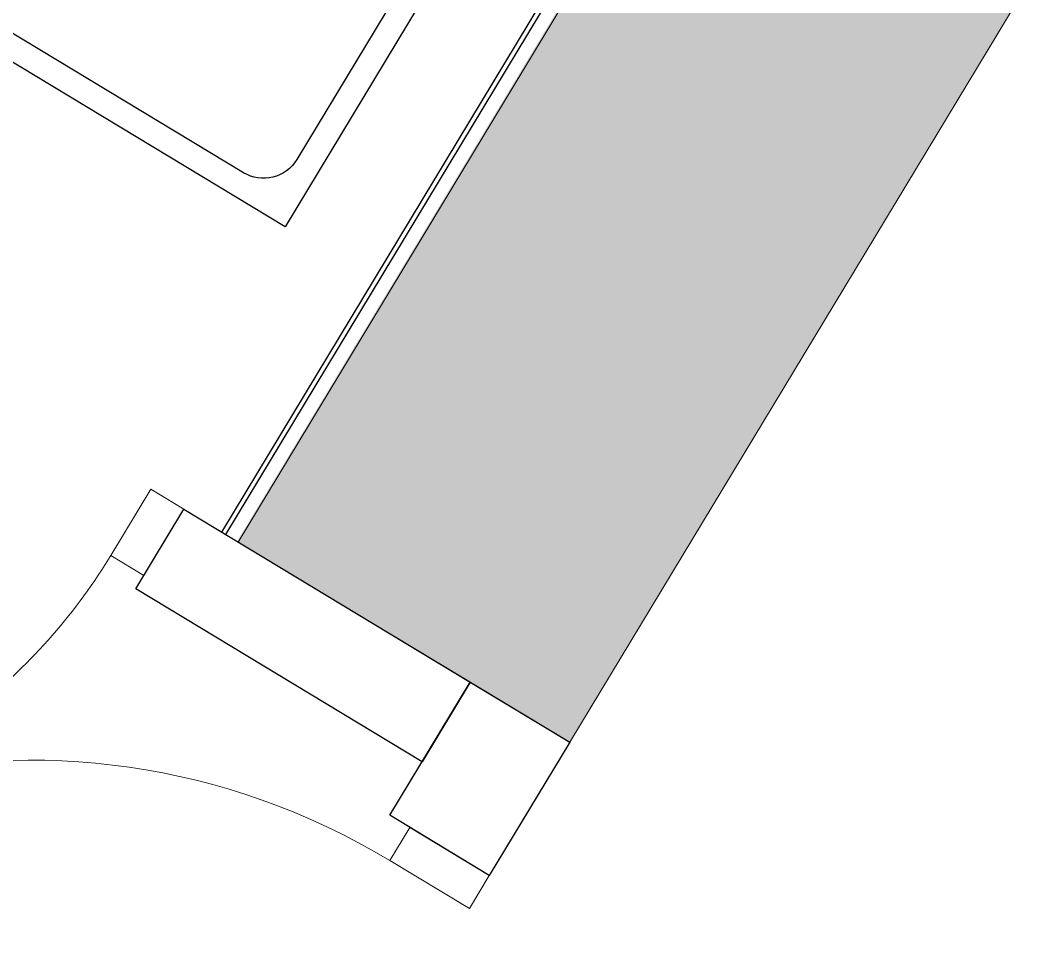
# Model space of a CAD drawing. Header units: centimetres. Extents: x 139057 to 200038, y 34824 to 80516.
# Drawn here: x 164580.3 to 164709.2, y 55040.7 to 55161.4 of the extents above; entities that cross this region are included whole.
import ezdxf

# ---------------------------------------------------------------- set-up
doc = ezdxf.new("R2010")
doc.units = ezdxf.units.CM
doc.header["$LTSCALE"] = 100
doc.layers.get('0').update_dxf_attribs({"lineweight": 0})
doc.layers.add('410_STRUTTURE_001-AM_0', color=7, linetype='Continuous', lineweight=0)
doc.layers.add('441_SERRAMENTI_001-AM_0', color=1, linetype='Continuous', lineweight=0)
for name, color, linetype in [('_retini_strutture', 7, 'Continuous'), ('A-FIN-PIASTR-F01', 13, 'Continuous'), ('A-MCLS3-15', 50, 'Continuous'), ('A-MCLS4-12', 61, 'Continuous'), ('A-SANITARI', 6, 'Continuous')]:
    doc.layers.add(name, color=color, linetype=linetype)

# ---------------------------------------------------------------- blocks, each defined once
blk = doc.blocks.new('AWP0ATYP$0$MOP-SINK')
blk.add_lwpolyline([(-16600254.6, 36003246.2), (-16599669.6, 36003246.2), (-16599669.6, 36002646.2), (-16600254.6, 36002646.2)], close=True)
blk.add_lwpolyline([(-16600172.6, 36003214.2), (-16599751.6, 36003214.2, -0.414214), (-16599701.6, 36003164.2), (-16599701.6, 36002728.2, -0.414214), (-16599751.6, 36002678.2), (-16600172.6, 36002678.2, -0.414214), (-16600222.6, 36002728.2), (-16600222.6, 36003164.2, -0.414214)], format="xyb", close=True)
blk.add_circle((-16599962.1, 36002946.2), 37.5)

msp = doc.modelspace()

# ---------------------------------------------------------------- hatches: boundary and pattern name
at = {"layer": '410_STRUTTURE_001-AM_0'}
msp.add_hatch(color=256, dxfattribs=at).paths.add_polyline_path([(164666.34, 55189.91), (164608.46, 55094.02), (164651.27, 55068.18), (164709.15, 55164.07)])
at = {"layer": '_retini_strutture'}
msp.add_hatch(color=256, dxfattribs=at).paths.add_polyline_path([(164608.39, 55094.25), (164651.19, 55068.41), (164709.07, 55164.3), (164666.26, 55190.14)])

# ---------------------------------------------------------------- linework, layer by layer
at = {"layer": '410_STRUTTURE_001-AM_0', "elevation": 0}
msp.add_lwpolyline([(164666.34, 55189.91), (164608.46, 55094.02), (164651.27, 55068.18), (164709.15, 55164.07)], close=True, dxfattribs=at)
at = {"layer": '441_SERRAMENTI_001-AM_0', "elevation": 0}
for points in [[(164601.44, 55098.26), (164597.16, 55100.84), (164592, 55092.28), (164596.28, 55089.7)], [(164630.61, 55057.19), (164628.03, 55052.91), (164638.3, 55046.71), (164640.88, 55050.99)]]:
    msp.add_lwpolyline(points, close=True, dxfattribs=at)
at = {"layer": '441_SERRAMENTI_001-AM_0'}
for centre, radius, start, end in [((164527.93, 55131.28, 0), 75, 308.9206, 328.883), ((164581.51, 54975.86, 0), 90, 58.883, 148.883)]:
    msp.add_arc(centre, radius, start, end, dxfattribs=at)
at = {"layer": 'A-FIN-PIASTR-F01', "elevation": 0}
for points in [[(164606.84, 55095), (164657.53, 55178.98), (164582.53, 55224.26), (164531.84, 55140.27)], [(164606.33, 55095.31), (164656.71, 55178.78), (164582.74, 55223.43), (164532.35, 55139.96)]]:
    msp.add_lwpolyline(points, dxfattribs=at)
at = {"layer": 'A-MCLS3-15', "elevation": 0}
msp.add_lwpolyline([(164628.05, 55058.75), (164638.42, 55075.94), (164651.27, 55068.18), (164640.88, 55050.99)], close=True, dxfattribs=at)
at = {"layer": 'A-MCLS4-12', "elevation": 0}
msp.add_lwpolyline([(164632.23, 55065.66), (164595.24, 55087.98), (164601.44, 55098.26), (164638.42, 55075.94)], close=True, dxfattribs=at)

# ---------------------------------------------------------------- block references
at = {"layer": 'A-SANITARI', "xscale": 0.09999999999999999, "yscale": 0.09999999999999999, "zscale": 0.09999999999999999, "rotation": 58.88357513477078}
msp.add_blockref('AWP0ATYP$0$MOP-SINK', (4104735.3, -384226.3, 0), dxfattribs=at)

doc.saveas('drawing.dxf')
